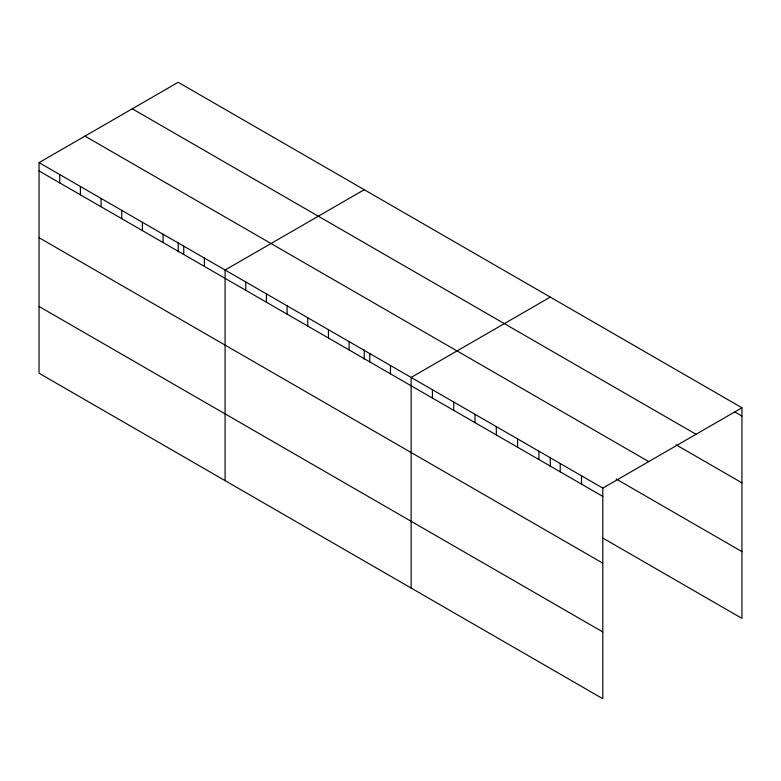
<?xml version="1.0" encoding="UTF-8"?>
<svg xmlns="http://www.w3.org/2000/svg" width="781" height="781" viewBox="0 0 781 781"><rect width="100%" height="100%" fill="white"/><g stroke="black" fill="none" stroke-linecap="round" stroke-linejoin="round"><path stroke-width="1.17" d="M39.05 162.624L602.805 488.105L602.805 698.712L39.05 373.23L39.05 162.624L178.195 82.288L741.95 407.77L741.95 618.376L603.01 538.158M364.239 189.695L225.094 270.031L225.094 480.637M550.273 297.102L411.128 377.438L411.128 588.044M602.805 488.105L741.95 407.77M734.853 411.987L741.95 416.088M132.282 108.803L696.037 434.285M676.034 444.779L741.95 482.843M84.963 136.109L648.718 461.591M616.189 479.017L741.95 551.62M39.05 170.941L602.805 496.423M39.05 237.697L602.805 563.179M39.05 306.474L602.805 631.956M581.503 475.805L581.503 484.122M560.211 463.514L560.211 471.831M550.273 457.354L550.273 466.726M538.91 451.213L538.91 459.531M517.618 438.922L517.618 447.24M496.316 426.621L496.316 434.939M475.024 414.33L475.024 422.648M453.722 402.03L453.722 410.347M432.43 389.739L432.43 398.056M390.461 365.508L390.461 373.826M369.784 353.568L369.784 361.886M364.239 349.947L364.239 359.309M349.117 341.639L349.117 349.956M328.44 329.709L328.44 338.017M307.773 317.769L307.773 326.087M287.105 305.84L287.105 314.147M266.428 293.9L266.428 302.218M245.761 281.97L245.761 290.278M204.417 258.101L204.417 266.409M183.75 246.161L183.75 254.479M178.195 242.54L178.195 251.902M163.073 234.232L163.073 242.549M142.406 222.292L142.406 230.61M121.738 210.362L121.738 218.68M101.061 198.423L101.061 206.74M80.394 186.493L80.394 194.811M59.717 174.554L59.717 182.871"/></g></svg>
